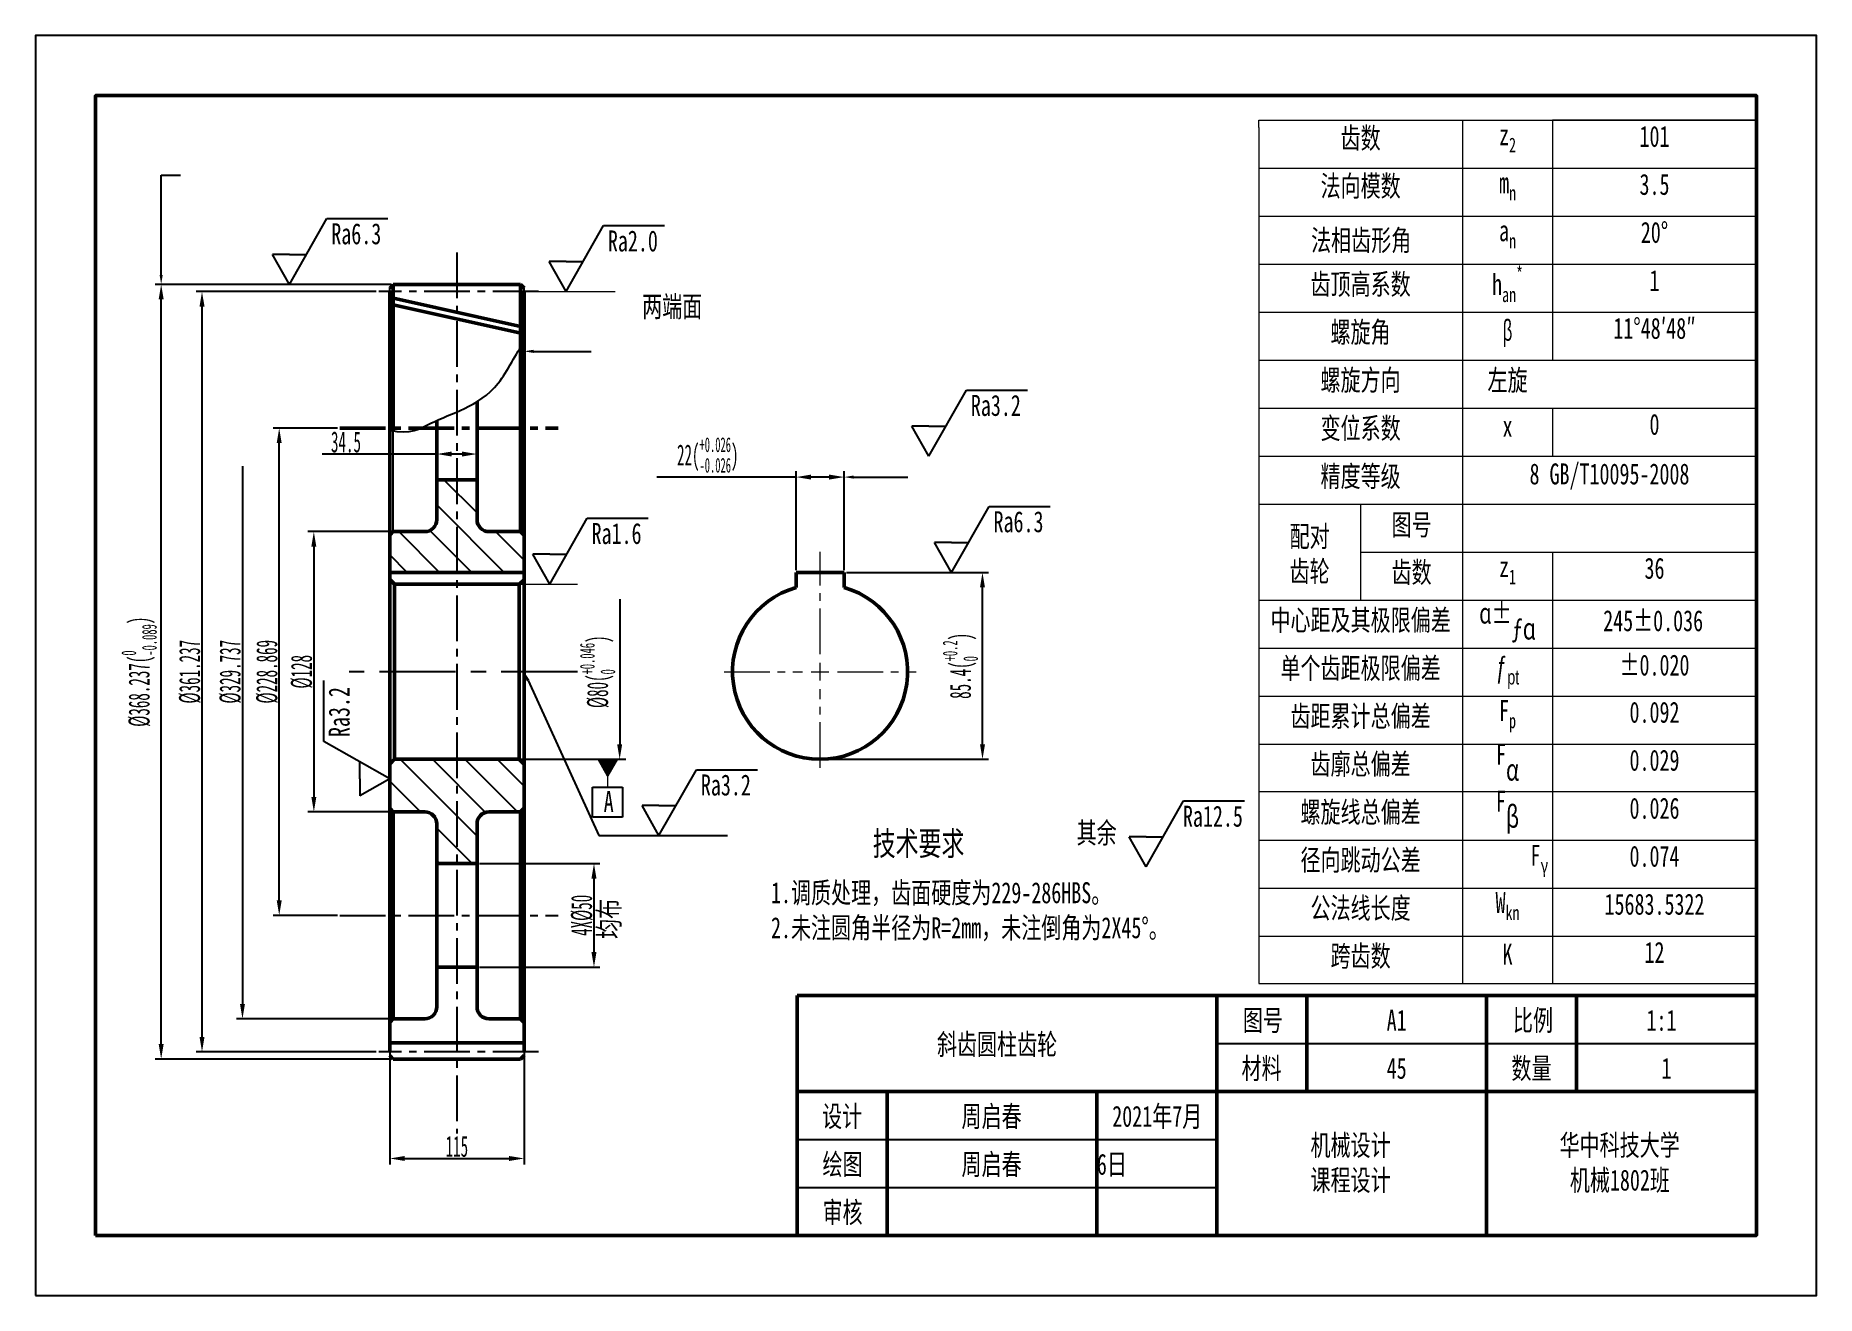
# Model space of a CAD drawing. Header units: millimetres. Extents: x 0 to 742, y 0 to 525.
import ezdxf
from ezdxf import colors
from ezdxf.entities.mleader import LeaderData, LeaderLine
from ezdxf.math import Vec2, Vec3

# ---------------------------------------------------------------- set-up
doc = ezdxf.new("R2010")
doc.units = ezdxf.units.MM
doc.linetypes.add('CENTER', pattern=[50.8, 31.75, -6.35, 6.35, -6.35])
doc.linetypes.add('CENTER2', pattern=[28.575, 19.05, -3.175, 3.175, -3.175])
for name, color, linetype, lineweight in [('标注公差', 50, 'Continuous', 25), ('标注尺寸', 3, 'Continuous', 25), ('粗实线', 7, 'Continuous', 50), ('细实线', 4, 'Continuous', 25)]:
    doc.layers.add(name, color=color, linetype=linetype, lineweight=lineweight)
doc.styles.get("Standard").update_dxf_attribs({"font": 'arial.ttf'})
doc.styles.add('wenzi', font='', dxfattribs={"width": 0.7, "height": 8.75})
doc.styles.add('长体仿宋', font='', dxfattribs={"width": 0.7, "height": 8.75})
doc.styles.get('wenzi').set_extended_font_data('SimSun')
doc.styles.get('长体仿宋').set_extended_font_data('长仿宋体')
doc.dimstyles.new('机械', dxfattribs={"dimscale": 0, "dimtxt": 8.75, "dimasz": 6.25, "dimexe": 2.5, "dimexo": 1, "dimtad": 1, "dimdec": 0, "dimtxsty": '长体仿宋', "dimcen": 2.5, "dimclrd": 256, "dimclre": 256, "dimclrt": 256, "dimadec": 0, "dimazin": 0, "dimtm": 1e-09, "dimtfac": 1, "dimtdec": 0, "dimtmove": 0, "dimatfit": 3, "dimfxl": 7, "dimtolj": 1, "dimlwd": -1, "dimlwe": -1, "dimarcsym": 0})
pattern_1 = [(135, (0, -55.653), (-6.7352, -6.7352), [])]

# ---------------------------------------------------------------- blocks, each defined once
blk = doc.blocks.new('*U5')
at = {"color": 0, "linetype": 'CENTER2', "transparency": 16777216}
blk.add_line((0, 174.68), (0, -192.49), dxfattribs=at)
blk = doc.blocks.new('*D6')
at = {"layer": 'Defpoints', "color": 0, "lineweight": 5, "transparency": 16777216}
for p in [(184.05, 179.93), (184.05, 136.8), (232.81, 136.8)]:
    blk.add_point(p, dxfattribs=at)
at = {"layer": '标注尺寸', "transparency": 16777216}
for p, q in [((185.05, 179.93), (235.31, 179.93)), ((232.81, 173.68), (232.81, 143.05)), ((185.05, 136.8), (235.31, 136.8))]:
    blk.add_line(p, q, dxfattribs=at)
at = {"layer": '标注尺寸', "lineweight": 5, "transparency": 16777216}
for points in [[(231.76, 173.68), (233.85, 173.68), (232.81, 179.93)], [(231.76, 143.05), (233.85, 143.05), (232.81, 136.8)]]:
    blk.add_solid(points, dxfattribs=at)
at = {"layer": '标注尺寸', "transparency": 16777216, "insert": (227.81, 158.37), "char_height": 8.75, "attachment_point": 5, "rotation": 90, "style": '长体仿宋'}
blk.add_mtext('\\A1;4X%%C50', dxfattribs=at)
blk = doc.blocks.new('*D7')
at = {"layer": 'Defpoints', "color": 0, "lineweight": 5, "transparency": 16777216}
for p in [(149.15, 318.3), (116.01, 201.5), (149.15, 201.5)]:
    blk.add_point(p, dxfattribs=at)
at = {"layer": '标注尺寸', "transparency": 16777216}
for p, q in [((148.15, 318.3), (113.51, 318.3)), ((116.01, 312.05), (116.01, 207.75)), ((148.15, 201.5), (113.51, 201.5))]:
    blk.add_line(p, q, dxfattribs=at)
at = {"layer": '标注尺寸', "lineweight": 5, "transparency": 16777216}
for points in [[(114.97, 312.05), (117.05, 312.05), (116.01, 318.3)], [(114.97, 207.75), (117.05, 207.75), (116.01, 201.5)]]:
    blk.add_solid(points, dxfattribs=at)
at = {"layer": '标注尺寸', "transparency": 16777216, "insert": (111.01, 259.9), "char_height": 8.75, "attachment_point": 5, "rotation": 90, "style": '长体仿宋'}
blk.add_mtext('\\A1;%%C128', dxfattribs=at)
blk = doc.blocks.new('*U8')
at = {"color": 0, "linetype": 'CENTER2', "transparency": 16777216}
blk.add_line((-48.77, 0), (42.19, 0), dxfattribs=at)
blk = doc.blocks.new('*U9')
at = {"color": 0, "linetype": 'CENTER2', "lineweight": 50, "transparency": 16777216}
blk.add_line((-48.77, 0), (42.19, 0), dxfattribs=at)
blk = doc.blocks.new('*D10')
at = {"layer": 'Defpoints', "color": 0, "lineweight": 5, "transparency": 16777216}
for p in [(101.57, 361.43), (126.88, 361.43), (126.88, 158.37)]:
    blk.add_point(p, dxfattribs=at)
at = {"layer": '标注尺寸', "transparency": 16777216}
for p, q in [((125.88, 361.43), (99.07, 361.43)), ((101.57, 164.62), (101.57, 355.18)), ((125.88, 158.37), (99.07, 158.37))]:
    blk.add_line(p, q, dxfattribs=at)
at = {"layer": '标注尺寸', "lineweight": 5, "transparency": 16777216}
for points in [[(100.53, 355.18), (102.61, 355.18), (101.57, 361.43)], [(100.53, 164.62), (102.61, 164.62), (101.57, 158.37)]]:
    blk.add_solid(points, dxfattribs=at)
at = {"layer": '标注尺寸', "transparency": 16777216, "insert": (96.57, 259.9), "char_height": 8.75, "attachment_point": 5, "rotation": 90, "style": '长体仿宋'}
blk.add_mtext('\\A1;%%C228.869', dxfattribs=at)
blk = doc.blocks.new('*D11')
at = {"layer": 'Defpoints', "color": 0, "lineweight": 5, "transparency": 16777216}
for p in [(52.35, 421.31), (149.15, 421.31), (149.15, 98.49)]:
    blk.add_point(p, dxfattribs=at)
at = {"layer": '标注尺寸', "transparency": 16777216}
for p, q in [((148.15, 421.31), (49.85, 421.31)), ((52.35, 104.74), (52.35, 415.06)), ((148.15, 98.49), (49.85, 98.49))]:
    blk.add_line(p, q, dxfattribs=at)
at = {"layer": '标注尺寸', "lineweight": 5, "transparency": 16777216}
for points in [[(51.31, 415.06), (53.39, 415.06), (52.35, 421.31)], [(51.31, 104.74), (53.39, 104.74), (52.35, 98.49)]]:
    blk.add_solid(points, dxfattribs=at)
at = {"layer": '标注尺寸', "transparency": 16777216, "insert": (43.12, 259.9), "char_height": 8.75, "attachment_point": 5, "rotation": 90, "style": '长体仿宋'}
blk.add_mtext('\\A1;%%C368.237({\\H0.7x;\\S0^ -0.089;\\H1.4286x;)}', dxfattribs=at)
blk = doc.blocks.new('*D12')
at = {"layer": 'Defpoints', "color": 0, "lineweight": 5, "transparency": 16777216}
for p in [(69.38, 418.31), (143.06, 418.31), (143.06, 101.49)]:
    blk.add_point(p, dxfattribs=at)
at = {"layer": '标注尺寸', "transparency": 16777216}
for p, q in [((142.06, 418.31), (66.88, 418.31)), ((69.38, 107.74), (69.38, 412.06)), ((142.06, 101.49), (66.88, 101.49))]:
    blk.add_line(p, q, dxfattribs=at)
at = {"layer": '标注尺寸', "lineweight": 5, "transparency": 16777216}
for points in [[(68.34, 412.06), (70.43, 412.06), (69.38, 418.31)], [(68.34, 107.74), (70.43, 107.74), (69.38, 101.49)]]:
    blk.add_solid(points, dxfattribs=at)
at = {"layer": '标注尺寸', "transparency": 16777216, "insert": (64.38, 259.9), "char_height": 8.75, "attachment_point": 5, "rotation": 90, "style": '长体仿宋'}
blk.add_mtext('\\A1;%%C361.237', dxfattribs=at)
blk = doc.blocks.new('*D13')
at = {"layer": 'Defpoints', "color": 0, "lineweight": 5, "transparency": 16777216}
for p in [(167.25, 350.63), (167.25, 345.63), (184.05, 345.63)]:
    blk.add_point(p, dxfattribs=at)
at = {"layer": '标注尺寸', "transparency": 16777216}
for p, q in [((167.25, 350.63), (119.45, 350.63)), ((167.25, 346.63), (167.25, 353.13)), ((177.8, 350.63), (173.5, 350.63)), ((184.05, 346.63), (184.05, 353.13))]:
    blk.add_line(p, q, dxfattribs=at)
at = {"layer": '标注尺寸', "lineweight": 5, "transparency": 16777216}
for points in [[(173.5, 351.67), (173.5, 349.59), (167.25, 350.63)], [(177.8, 351.67), (177.8, 349.59), (184.05, 350.63)]]:
    blk.add_solid(points, dxfattribs=at)
at = {"layer": '标注尺寸', "transparency": 16777216, "insert": (129.41, 355.63), "char_height": 8.75, "attachment_point": 5, "style": '长体仿宋'}
blk.add_mtext('\\A1;34.5', dxfattribs=at)
blk = doc.blocks.new('*D14')
at = {"layer": 'Defpoints', "color": 0, "lineweight": 5, "transparency": 16777216}
for p in [(147.65, 101.49), (203.65, 101.49), (203.65, 57.05)]:
    blk.add_point(p, dxfattribs=at)
at = {"layer": '标注尺寸', "transparency": 16777216}
for p, q in [((147.65, 100.49), (147.65, 54.55)), ((203.65, 100.49), (203.65, 54.55)), ((153.9, 57.05), (197.4, 57.05))]:
    blk.add_line(p, q, dxfattribs=at)
at = {"layer": '标注尺寸', "lineweight": 5, "transparency": 16777216}
for points in [[(153.9, 58.09), (153.9, 56.01), (147.65, 57.05)], [(197.4, 58.09), (197.4, 56.01), (203.65, 57.05)]]:
    blk.add_solid(points, dxfattribs=at)
at = {"layer": '标注尺寸', "transparency": 16777216, "insert": (175.65, 62.05), "char_height": 8.75, "width": 9.9167, "attachment_point": 5, "style": '长体仿宋'}
blk.add_mtext('\\A1;115', dxfattribs=at)
blk = doc.blocks.new('表面粗糙度')
at = {"layer": '标注公差'}
for p, q in [((105.18, 412.75), (120.77, 440.25)), ((120.77, 440.25), (146.27, 440.25)), ((105.18, 412.75), (98.1, 425.25)), ((105.18, 425.25), (98.1, 425.25)), ((105.18, 425.25), (112.27, 425.25))]:
    blk.add_line(p, q, dxfattribs=at)
blk = doc.blocks.new('*D15')
at = {"layer": 'Defpoints', "color": 0, "lineweight": 5, "transparency": 16777216}
for p in [(337.08, 301.3), (394.8, 301.3), (327.08, 223.4)]:
    blk.add_point(p, dxfattribs=at)
at = {"layer": '标注尺寸', "transparency": 16777216}
for p, q in [((338.08, 301.3), (397.3, 301.3)), ((394.8, 229.65), (394.8, 295.05)), ((328.08, 223.4), (397.3, 223.4))]:
    blk.add_line(p, q, dxfattribs=at)
at = {"layer": '标注尺寸', "lineweight": 5, "transparency": 16777216}
for points in [[(393.76, 295.05), (395.84, 295.05), (394.8, 301.3)], [(393.76, 229.65), (395.84, 229.65), (394.8, 223.4)]]:
    blk.add_solid(points, dxfattribs=at)
at = {"layer": '标注尺寸', "lineweight": 5, "transparency": 16777216, "insert": (385.57, 262.35), "char_height": 8.75, "attachment_point": 5, "rotation": 90, "style": '长体仿宋'}
blk.add_mtext('\\A1;85.4({\\H0.7x;\\S+0.2^ 0;\\H1.4286x;)}', dxfattribs=at)
blk = doc.blocks.new('*D16')
at = {"layer": 'Defpoints', "color": 0, "lineweight": 5, "transparency": 16777216}
for p in [(337.08, 341.02), (317.08, 301.3), (337.08, 301.3)]:
    blk.add_point(p, dxfattribs=at)
at = {"layer": '标注尺寸', "transparency": 16777216}
for p, q in [((317.08, 302.3), (317.08, 343.52)), ((337.08, 302.3), (337.08, 343.52)), ((317.08, 341.02), (258.99, 341.02)), ((330.83, 341.02), (323.33, 341.02))]:
    blk.add_line(p, q, dxfattribs=at)
at = {"layer": '标注尺寸', "lineweight": 5, "transparency": 16777216}
for points in [[(323.33, 342.07), (323.33, 339.98), (317.08, 341.02)], [(330.83, 342.07), (330.83, 339.98), (337.08, 341.02)]]:
    blk.add_solid(points, dxfattribs=at)
at = {"layer": '标注尺寸', "lineweight": 5, "transparency": 16777216, "insert": (280.25, 350.25), "char_height": 8.75, "attachment_point": 5, "style": '长体仿宋'}
blk.add_mtext('\\A1;22({\\H0.7x;\\S+0.026^ -0.026;\\H1.4286x;)}', dxfattribs=at)
blk = doc.blocks.new('*U17')
at = {"color": 0, "linetype": 'CENTER2', "lineweight": 5, "transparency": 16777216}
for p, q in [((0, 7.3), (0, 50.01)), ((-40, 0), (-7.3, 0)), ((7.3, 0), (40, 0)), ((0, -40), (0, -7.3))]:
    blk.add_line(p, q, dxfattribs=at)
at = {"color": 0, "linetype": 'Continuous', "lineweight": 5, "transparency": 16777216}
for p, q in [((-3.65, 0), (3.65, 0)), ((0, -3.65), (0, 3.65))]:
    blk.add_line(p, q, dxfattribs=at)

msp = doc.modelspace()

# ---------------------------------------------------------------- hatches: boundary and pattern name
h = msp.add_hatch()
h.set_pattern_fill('ANSI31', color=256, scale=3, angle=90)
h.set_pattern_definition(pattern_1)
h.paths.add_polyline_path([(162.2511, 318.2984), (149.1511, 318.2984), (147.6511, 316.7984), (147.6511, 301.2984), (175.6511, 301.2984), (175.6511, 339.8631), (167.2511, 339.8631), (167.2511, 323.2984, -0.41421356)])
h.paths.add_polyline_path([(175.6511, 301.2984), (203.6511, 301.2984), (203.6511, 316.7984), (202.1511, 318.2984), (189.0511, 318.2984, -0.41421356), (184.0511, 323.2984), (184.0511, 339.8631), (175.6511, 339.8631)])
h = msp.add_hatch()
h.set_pattern_fill('ANSI31', color=256, scale=3, angle=90)
h.set_pattern_definition(pattern_1)
h.paths.add_polyline_path([(175.6511, 223.3984), (149.6511, 223.3984), (147.6511, 220.3795), (147.6511, 202.9984), (149.1511, 201.4984), (162.2511, 201.4984, -0.41421356), (167.2511, 196.4984), (167.2511, 179.9336), (175.6511, 179.9336)])
h.paths.add_polyline_path([(203.6511, 220.3795), (201.6511, 223.3984), (175.6511, 223.3984), (175.6511, 179.9336), (184.0511, 179.9336), (184.0511, 196.4984, -0.41421356), (189.0511, 201.4984), (202.1511, 201.4984), (203.6511, 202.9984)])
at = {"layer": '标注公差'}
h = msp.add_hatch(color=256, dxfattribs=at)
h.dxf.hatch_style = 1
h.paths.add_polyline_path([(238.4799, 216.4776), (242.5149, 223.3984), (234.5149, 223.3984)])

# ---------------------------------------------------------------- linework, layer by layer
at = {"linetype": 'CENTER2'}
for p, q in [((209.6637, 418.3074), (143.0632, 418.3074)), ((209.6637, 101.4894), (143.0632, 101.4894))]:
    msp.add_line(p, q, dxfattribs=at)
at = {"lineweight": 50}
for p, q in [((149.1511, 421.3074), (147.6511, 419.8074)), ((147.6511, 418.3074), (147.6511, 296.3984)), ((149.1511, 421.3074), (149.1511, 360.232)), ((202.1511, 421.3074), (203.6511, 419.8074)), ((202.1511, 421.3074), (202.1511, 395.0774)), ((203.6511, 259.8984), (203.6511, 418.3074)), ((202.1511, 318.2984), (202.1511, 395.0774)), ((184.0511, 372.4622), (184.0511, 323.2984)), ((167.2511, 364.595), (167.2511, 323.2984)), ((167.2511, 339.8631), (175.6511, 339.8631)), ((184.0511, 339.8631), (175.6511, 339.8631)), ((147.6511, 316.7984), (149.1511, 318.2984)), ((149.1511, 318.2984), (162.2511, 318.2984)), ((202.1511, 318.2984), (189.0511, 318.2984)), ((203.6511, 316.7984), (202.1511, 318.2984)), ((147.6511, 301.2984), (203.6511, 301.2984)), ((147.6511, 298.3984), (149.6511, 296.3984)), ((203.6511, 298.3984), (201.6511, 296.3984)), ((317.0839, 301.2984), (317.0839, 295.0018)), ((317.0839, 301.2984), (337.0839, 301.2984)), ((337.0839, 301.2984), (337.0839, 295.0018)), ((147.6511, 296.3984), (147.6511, 223.3984)), ((201.6511, 296.3984), (149.6511, 296.3984)), ((149.6511, 296.3984), (149.6511, 223.3984)), ((201.6511, 296.3984), (201.6511, 223.3984)), ((203.6511, 259.8984), (203.6511, 101.4894)), ((147.6511, 101.4894), (147.6511, 223.3984)), ((147.6511, 221.3984), (149.6511, 223.3984)), ((201.6511, 223.3984), (149.6511, 223.3984)), ((203.6511, 221.3984), (201.6511, 223.3984)), ((147.6511, 202.9984), (149.1511, 201.4984)), ((149.1511, 201.4984), (162.2511, 201.4984)), ((149.1511, 201.4984), (149.1511, 115.2394)), ((202.1511, 201.4984), (189.0511, 201.4984)), ((203.6511, 202.9984), (202.1511, 201.4984)), ((202.1511, 201.4984), (202.1511, 115.2394)), ((167.2511, 120.2394), (167.2511, 196.4984)), ((184.0511, 120.2394), (184.0511, 196.4984)), ((167.2511, 179.9336), (175.6511, 179.9336)), ((184.0511, 179.9336), (175.6511, 179.9336)), ((167.2511, 136.8041), (175.6511, 136.8041)), ((184.0511, 136.8041), (175.6511, 136.8041)), ((147.6511, 113.7394), (149.1511, 115.2394)), ((149.1511, 115.2394), (162.2511, 115.2394)), ((202.1511, 115.2394), (189.0511, 115.2394)), ((203.6511, 113.7394), (202.1511, 115.2394)), ((147.6511, 105.2394), (203.6511, 105.2394)), ((149.1511, 98.4894), (147.6511, 99.9894)), ((202.1511, 98.4894), (149.1511, 98.4894)), ((202.1511, 98.4894), (203.6511, 99.9894))]:
    msp.add_line(p, q, dxfattribs=at)
for p, q in [((147.6511, 418.3074), (147.6511, 419.8074)), ((203.6511, 418.3074), (203.6511, 419.8074)), ((149.1511, 318.2984), (149.1511, 360.232)), ((147.6511, 101.4894), (147.6511, 99.9894)), ((203.6511, 101.4894), (203.6511, 99.9894))]:
    msp.add_line(p, q)
at = {"lineweight": 5}
msp.add_line((209.6637, 418.3074), (241.6716, 418.3074), dxfattribs=at)
at = {"linetype": 'CENTER'}
msp.add_line((225.9293, 259.8984), (125.373, 259.8984), dxfattribs=at)
at = {"lineweight": 50}
for centre, radius, start, end in [((162.2511, 323.2984), 5, 270, 0), ((189.0511, 323.2984), 5, 180, 270), ((327.0839, 259.8984), 36.5, 105.9007974, 74.0992026), ((162.2511, 196.4984), 5, 0, 90), ((189.0511, 196.4984), 5, 90, 180), ((162.2511, 120.2394), 5, 270, 0), ((189.0511, 120.2394), 5, 180, 270)]:
    msp.add_arc(centre, radius, start, end, dxfattribs=at)
msp.add_open_spline([(147.6511, 360.5352), (156.2608, 358.5754), (164.4969, 363.9648), (178.7141, 368.9622), (193.8137, 378.0751), (200.1869, 392.5773), (203.6511, 397.2807)], degree=3)
at = {"layer": '标注公差'}
for p, q in [((234.5149, 223.3984), (238.4799, 216.4776)), ((234.5149, 223.3984), (242.5149, 223.3984)), ((242.5149, 223.3984), (238.4799, 216.4776)), ((232.2299, 199.3012), (232.2299, 211.8012)), ((232.2299, 211.8012), (238.4799, 211.8012)), ((238.4799, 211.8012), (244.7299, 211.8012)), ((244.7299, 211.8012), (244.7299, 199.3012)), ((244.7299, 199.3012), (232.2299, 199.3012)), ((242.8014, 191.5839), (288.5112, 191.5839))]:
    msp.add_line(p, q, dxfattribs=at)
at = {"layer": '标注公差', "lineweight": 5}
msp.add_line((238.4799, 216.4776), (238.4799, 211.8012), dxfattribs=at)
at = {"layer": '标注尺寸'}
for p, q in [((86.2417, 345.5039), (86.2417, 121.4894)), ((243.5302, 290.1484), (243.5302, 229.6484)), ((202.6511, 223.3984), (246.0302, 223.3984)), ((148.1511, 115.2394), (83.7417, 115.2394))]:
    msp.add_line(p, q, dxfattribs=at)
at = {"layer": '标注尺寸', "lineweight": 5}
for points in [[(242.4886, 229.6484), (244.5719, 229.6484), (243.5302, 223.3984)], [(85.2001, 121.4894), (87.2834, 121.4894), (86.2417, 115.2394)]]:
    msp.add_solid(points, dxfattribs=at)
at = {"layer": '粗实线', "lineweight": 50}
msp.add_line((202.1511, 421.3074), (149.1511, 421.3074), dxfattribs=at)
at = {"layer": '粗实线'}
for p, q in [((317.5, 25), (317.5, 125)), ((317.5, 125), (717.5, 125)), ((492.5, 125), (492.5, 25)), ((530, 125), (530, 85)), ((605, 25), (605, 125)), ((642.5, 125), (642.5, 85)), ((717.5, 85), (317.5, 85)), ((355, 25), (355, 85)), ((442.5, 25), (442.5, 85))]:
    msp.add_line(p, q, dxfattribs=at)
msp.add_lwpolyline([(25, 25), (717.5, 25), (717.5, 500), (25, 500)], close=True, dxfattribs=at)
at = {"layer": '细实线', "lineweight": 5}
for p, q in [((509.9617, 486.714), (509.9617, 489.714)), ((509.9617, 489.714), (717.5, 489.714)), ((509.9617, 489.714), (594.9617, 489.714)), ((509.9617, 486.714), (509.9617, 130)), ((594.9617, 489.714), (594.9617, 130)), ((717.5, 489.714), (632.5, 489.714)), ((632.5, 489.714), (632.5, 389.5209)), ((509.9617, 469.714), (717.5, 469.714)), ((509.9617, 449.714), (717.5, 449.714)), ((509.9617, 429.714), (717.5, 429.714)), ((509.9617, 409.714), (717.5, 409.714)), ((509.9617, 389.714), (717.5, 389.714)), ((509.9617, 369.714), (717.5, 369.714)), ((632.5, 369.714), (632.5, 349.714)), ((509.9617, 349.714), (717.5, 349.714)), ((509.9617, 329.714), (717.5, 329.714)), ((552.4617, 329.714), (552.4617, 289.714)), ((552.4617, 309.714), (717.5, 309.714)), ((632.5, 309.714), (632.5, 130)), ((509.9617, 289.714), (717.5, 289.714)), ((509.9617, 269.714), (717.5, 269.714)), ((509.9617, 249.714), (717.5, 249.714)), ((509.9617, 229.714), (717.5, 229.714)), ((509.9617, 210), (717.5, 210)), ((509.9617, 189.714), (717.5, 189.714)), ((509.9617, 169.714), (717.5, 169.714)), ((509.9617, 149.714), (717.5, 149.714)), ((509.9617, 130), (717.5, 130))]:
    msp.add_line(p, q, dxfattribs=at)
at = {"layer": '细实线', "color": 0, "lineweight": 50}
for p, q in [((149.1044, 412.8427), (201.7853, 401.1923)), ((149.1759, 415.5554), (202.1134, 403.8482))]:
    msp.add_line(p, q, dxfattribs=at)
at = {"layer": '细实线', "color": 3, "lineweight": 5}
msp.add_line((201.6511, 296.3984), (226.0084, 296.3984), dxfattribs=at)
at = {"layer": '细实线'}
for p, q in [((492.5, 105), (717.5, 105)), ((317.5, 65), (492.5, 65)), ((317.5, 45), (492.5, 45))]:
    msp.add_line(p, q, dxfattribs=at)
msp.add_lwpolyline([(0, 0), (742.5, 0), (742.5, 525), (0, 525)], close=True, dxfattribs=at)

# ---------------------------------------------------------------- block references
at = {"linetype": 'CENTER2'}
for name, p in [('*U5', (175.6511, 259.8984)), ('*U8', (175.6511, 158.3689))]:
    msp.add_blockref(name, p, dxfattribs=at)
at = {"linetype": 'CENTER2', "lineweight": 50}
msp.add_blockref('*U9', (175.6511, 361.4279), dxfattribs=at)
at = {"linetype": 'CENTER2', "lineweight": 5}
msp.add_blockref('*U17', (327.0839, 259.8984), dxfattribs=at)
at = {"layer": '标注公差'}
for p in [(0.6384, 8.5601), (115.9678, 5.5601), (267.3079, -62.9726), (276.7627, -111.4489), (109.1649, -116.3489), (154.7392, -221.1634), (357.8085, -234.1803)]:
    msp.add_blockref('表面粗糙度', p, dxfattribs=at)
at = {"layer": '标注公差', "rotation": 89.9999999999974}
msp.add_blockref('表面粗糙度', (560.3984, 110.0189), dxfattribs=at)

# ---------------------------------------------------------------- texts
at = {"layer": '标注公差', "char_height": 8.75, "attachment_point": 1, "style": 'wenzi'}
for s, insert in [('\\pxqc;Ra6.3', (123.4128, 446.8074)), ('\\pxqc;Ra2.0', (238.7422, 443.8074)), ('\\pxqc;Ra3.2', (390.0823, 375.2747)), ('\\pxqc;Ra6.3', (399.5371, 326.7984)), ('\\pxqc;Ra1.6', (231.9393, 321.8984)), ('\\pxqc;Ra3.2', (277.5136, 217.0839)), ('\\pxqc;Ra12.5', (480.5829, 204.067))]:
    msp.add_mtext_dynamic_manual_height_columns(s, width=20.579804, gutter_width=43.75, heights=[0], dxfattribs=dict(at, insert=insert))
at = {"layer": '标注公差', "lineweight": 5, "char_height": 8.75, "attachment_point": 1, "style": 'wenzi'}
for s, width, insert in [('两端面', 51.482641, (252.8858, 416.539)), ('A', 3.17143, (236.8542, 210.2026))]:
    msp.add_mtext_dynamic_manual_height_columns(s, width=width, gutter_width=43.75, heights=[0], dxfattribs=dict(at, insert=insert))
at = {"layer": '标注公差', "insert": (122.1511, 232.7933), "char_height": 8.75, "attachment_point": 1, "rotation": 90, "style": 'wenzi'}
msp.add_mtext_dynamic_manual_height_columns('\\pxqc;Ra3.2', width=20.579804, gutter_width=43.75, heights=[0], dxfattribs=at)
at = {"layer": '标注尺寸', "insert": (81.2417, 259.8984), "char_height": 8.75, "width": 21, "attachment_point": 5, "rotation": 90, "style": '长体仿宋'}
msp.add_mtext('\\A1;%%C329.737', dxfattribs=at)
at = {"layer": '标注尺寸', "insert": (234.301, 259.8984), "char_height": 8.75, "attachment_point": 5, "rotation": 90, "style": '长体仿宋'}
msp.add_mtext('\\A1;%%C80({\\H0.7x;\\S+0.046^ 0;\\H1.4286x;)}', dxfattribs=at)
at = {"layer": '标注尺寸', "insert": (234.6245, 148.5341), "char_height": 8.75, "attachment_point": 1, "rotation": 90, "style": 'wenzi'}
msp.add_mtext_dynamic_manual_height_columns('均布', width=23.560809, gutter_width=43.75, heights=[0], dxfattribs=at)
at = {"layer": '细实线', "lineweight": 5, "char_height": 8.75, "style": 'wenzi'}
for s, width, insert, attachment_point in [('\\pxqc;齿数', 85, (509.9617, 486.714), 1), ('\\A1;z{\\H0.7x;\\S^ 2;}', 37.538327, (613.7308, 482.2293), 5), ('101', 85, (675, 482.9469), 5), ('\\pxqc;法向模数', 85, (509.9617, 466.714), 1), ('\\A1;m{\\H0.7x;\\S^ n;}', 37.538327, (613.7308, 462.2293), 5), ('3.5', 85, (675, 462.9469), 5), ('\\A1;a{\\H0.7x;\\S^ n;}', 37.538327, (613.7308, 442.2293), 5), ('20%%D', 85, (675, 442.9469), 5), ('法相齿形角', 85, (552.6896, 439.1885), 5), ('齿顶高系数', 85, (552.4617, 420.9214), 5), ('\\A1;h{\\H0.7x;\\S  *^ an;}', 37.538327, (613.7308, 421.3404), 5), ('1', 85, (675, 422.9469), 5), ('螺旋角', 85, (552.4617, 400.9214), 5), ('{\\fBahnschrift Light Condensed|b0|i0|c0|p34;β}', 37.538327, (613.7308, 400.9144), 5), ('11%%D48′48″', 85, (675, 402.9469), 5), ('螺旋方向', 85, (552.4617, 380.9703), 5), ('左旋', 37.538327, (613.7308, 380.9339), 5), ('变位系数', 85, (552.4617, 360.9214), 5), ('x', 37.538327, (613.7308, 362.2293), 5), ('0', 85, (675, 362.9469), 5), ('精度等级', 85, (552.4617, 340.897), 5), ('8 GB/T10095-2008', 122.538327, (656.2308, 341.276), 5), ('配对\\P齿轮', 42.5, (531.2117, 308.5842), 5), ('图号', 42.5, (573.7117, 320.6744), 5), ('齿数', 42.5, (573.7117, 300.8797), 5), ('\\A1;z{\\H0.7x;\\S^ 1;}', 37.538327, (613.7308, 302.2293), 5), ('36', 85, (675, 302.9469), 5), ('中心距及其极限偏差', 85, (552.4617, 280.9459), 5), ('\\A1;ɑ%%P{\\A0;ƒ\\A1;\\H1.05001x;\\S^ ɑ;}', 37.538327, (613.7308, 281.0316), 5), ('245%%P0.036', 77.5, (674.4409, 281.1006), 5), ('%%P0.020', 85, (675, 262.6048), 5), ('单个齿距极限偏差', 85, (552.4617, 260.9214), 5), ('\\A1;{\\fArial|b0|i0|c134|p34;ƒ\\fArial|b0|i0|c0|p34;\\H0.7x;\\S^ pt;}', 37.538327, (613.7308, 260.4534), 5), ('齿距累计总偏差', 85, (552.4617, 240.9459), 5), ('\\A1;F{\\H0.7x;\\S^ p;}', 37.538327, (613.7308, 242.2293), 5), ('0.092', 85, (675, 242.9469), 5), ('齿廓总偏差', 85, (552.4617, 220.9459), 5), ('\\A1;F{\\H1.05x;\\S^ α;}', 37.538327, (613.7308, 222.2293), 5), ('0.029', 85, (675, 222.9469), 5), ('\\A1;F{\\H1.05x;\\S^ β;}', 37.538327, (613.7308, 202.6011), 5), ('螺旋线总偏差', 85, (552.4617, 200.9459), 5), ('0.026', 85, (675, 202.9469), 5), ('径向跳动公差', 85, (552.4617, 180.9459), 5), ('\\A1;F{\\H0.7x;\\S^ γ;}^I', 37.538327, (626.9661, 181.8986), 5), ('0.074', 85, (675, 182.9469), 5), ('公法线长度', 85, (552.4617, 160.9459), 5), ('\\A1;W{\\H0.7x;\\S^ kn;}', 37.538327, (613.7308, 162.2293), 5), ('15683.5322', 85, (675, 162.9469), 5), ('跨齿数', 85, (552.4617, 140.9459), 5), ('K', 37.538327, (613.7308, 142.2293), 5), ('12', 85, (675, 142.9469), 5)]:
    msp.add_mtext_dynamic_manual_height_columns(s, width=width, gutter_width=43.75, heights=[0], dxfattribs=dict(at, insert=insert, attachment_point=attachment_point))
at = {"layer": '细实线', "attachment_point": 1, "style": 'wenzi'}
for s, width, insert, char_height in [('\\pi12.98501;技术要求', 65.115265, (336.0531, 193.3308), 10), ('\\pi8.23418;其余', 33.235121, (425.8128, 197.1362), 8.75), ('1.调质处理，齿面硬度为229-286HBS。\\P2.未注圆角半径为R=2mm，未注倒角为2X45%%D。', 178.176932, (306.6188, 172.182), 8.75), ('\\pi10.86278;图号', 37.5, (492.5, 119), 8.75), ('\\pxqc;A1', 75, (530, 119), 8.75), ('\\pi10.99965;比例', 37.5, (605, 119), 8.75), ('       1:1', 75, (642.5, 119), 8.75), ('              斜齿圆柱齿轮', 175, (317.5, 109), 8.75), ('\\pi10.31529;材料', 37.5, (492.5, 99), 8.75), ('\\pxqc;45', 75, (530, 99), 8.75), ('\\pi10.36662;数量', 37.5, (605, 99), 8.75), ('\\pxqc;1', 75, (642.5, 99), 8.75), ('\\pi10.41795;设计', 37.5, (317.5, 79), 8.75), ('\\pxi3.5492;周启春', 87.5, (355, 79), 8.75), ('\\pxi0.73172;2021年7月', 50, (442.5, 79), 8.75), ('\\pi39.07263;机械设计\\P课程设计', 112.5, (492.5, 67), 8.75), ('\\pxi3.4741;华中科技大学\\P\\pi3.9668;机械1802班', 112.5, (605, 67), 8.75), ('\\pi10.58904;绘图', 37.5, (317.5, 59), 8.75), ('\\pxi3.5492;周启春', 87.5, (355, 59), 8.75), ('6日', 50, (442.5, 59), 8.75), ('\\pi10.64036;审核', 37.5, (317.5, 39), 8.75)]:
    msp.add_mtext_dynamic_manual_height_columns(s, width=width, gutter_width=43.75, heights=[0], dxfattribs=dict(at, insert=insert, char_height=char_height))

# ---------------------------------------------------------------- dimensions: what is measured, and where the dimension line sits
at = {"layer": '标注尺寸'}
for base, p1, p2, angle, text, override, picture, middle in [((52.3477, 421.3074), (149.1511, 98.4894), (149.1511, 421.3074), 270, '%%C368.237({\\H0.7x;\\S0^ -0.089;\\H1.4286x;)}', {"dimscale": 1, "dimdec": 3}, '*D11', (43.1185, 259.8984)), ((69.3844, 418.3074), (143.0632, 101.4894), (143.0632, 418.3074), 270, '%%C361.237', {"dimscale": 1, "dimdec": 3}, '*D12', (64.3844, 259.8984)), ((232.8066, 136.8041), (184.0511, 179.9336), (184.0511, 136.8041), 270, '4X%%C50', {"dimscale": 1}, '*D6', (227.8066, 158.3689)), ((203.6511, 57.0533), (147.6511, 101.4894), (203.6511, 101.4894), 180, '115', {"dimscale": 1}, '*D14', (175.6511, 62.0533))]:
    dim = msp.add_linear_dim(base=base, p1=p1, p2=p2, angle=angle, text=text, dimstyle='机械', override=override, dxfattribs=at)
    dim.commit()
    dim.dimension.update_dxf_attribs({"geometry": picture, "text_midpoint": middle})
for base, p1, p2, text, picture, middle in [((101.5714, 361.4279), (126.8829, 158.3689), (126.8829, 361.4279), '%%C228.869', '*D10', (101.5714, 259.8984)), ((116.0078, 201.4984), (149.1511, 318.2984), (149.1511, 201.4984), '%%C128', '*D7', (116.0078, 259.8984))]:
    dim = msp.add_linear_dim(base=base, p1=p1, p2=p2, angle=90, text=text, dimstyle='机械', override={"dimscale": 1}, dxfattribs=at)
    dim.commit()
    dim.dimension.update_dxf_attribs({"geometry": picture, "text_midpoint": middle, "dimtype": 160})
dim = msp.add_linear_dim(base=(167.2511, 350.6289), p1=(184.0511, 345.6289), p2=(167.2511, 345.6289), text='34.5', dimstyle='机械', override={"dimscale": 1}, dxfattribs=at)
dim.commit()
dim.dimension.update_dxf_attribs({"geometry": '*D13', "text_midpoint": (129.4128, 350.6289), "dimtype": 160})
at = {"layer": '标注尺寸', "lineweight": 5}
dim = msp.add_linear_dim(base=(337.0839, 341.0247), p1=(317.0839, 301.2984), p2=(337.0839, 301.2984), text='22({\\H0.7x;\\S+0.026^ -0.026;\\H1.4286x;)}', dimstyle='机械', override={"dimscale": 1}, dxfattribs=at)
dim.commit()
dim.dimension.update_dxf_attribs({"geometry": '*D16', "text_midpoint": (280.2463, 341.0247), "dimtype": 160})
dim = msp.add_linear_dim(base=(394.7988, 301.2984), p1=(327.0839, 223.3984), p2=(337.0839, 301.2984), angle=90, text='85.4({\\H0.7x;\\S+0.2^ 0;\\H1.4286x;)}', dimstyle='机械', override={"dimscale": 1}, dxfattribs=at)
dim.commit()
dim.dimension.update_dxf_attribs({"geometry": '*D15', "text_midpoint": (385.5697, 262.3484)})

# ---------------------------------------------------------------- leaders
at = {"layer": '标注公差', "lineweight": 5}
ml = msp.add_multileader_mtext('Standard', dxfattribs=at)
ml.set_content('', color=256)
ml.set_leader_properties()
ml.build(insert=Vec2(0, 0))
ctx = ml.context
ctx.base_point, ctx.plane_origin = Vec3(60.3477, 466.8753), Vec3(52.3477, 421.3074)
notes = []
notes.append((ctx, [(0, (1, 1, 0), (52.3477, 466.8753), (1, 0), 8, [(0, [(52.3477, 421.3074)], 0, [])])]))
ctx.mtext.insert, ctx.mtext.flow_direction = Vec3(62.3477, 468.8753), 5
ml = msp.add_multileader_mtext('Standard', dxfattribs=at)
ml.set_content('', color=256)
ml.set_leader_properties()
ml.build(insert=Vec2(0, 0))
ctx = ml.context
ctx.base_point, ctx.plane_origin = Vec3(231.6053, 393.4296), Vec3(203.6511, 393.4296)
notes.append((ctx, [(0, (1, 1, 0), (223.6053, 393.4296), (1, 0), 8, [(0, [(203.6511, 393.4296)], 0, [])])]))
ctx.mtext.insert, ctx.mtext.flow_direction = Vec3(233.6053, 395.4296), 5
ml = msp.add_multileader_mtext('Standard', dxfattribs=at)
ml.set_content('', color=256)
ml.set_leader_properties()
ml.build(insert=Vec2(0, 0))
ctx = ml.context
ctx.base_point, ctx.plane_origin = Vec3(363.7092, 341.0247), Vec3(337.0839, 341.0247)
notes.append((ctx, [(0, (1, 1, 0), (355.7092, 341.0247), (1, 0), 8, [(0, [(337.0839, 341.0247)], 0, [])])]))
ctx.mtext.insert, ctx.mtext.flow_direction = Vec3(365.7092, 343.0247), 5
at = {"layer": '标注公差'}
ml = msp.add_multileader_mtext('Standard', dxfattribs=at)
ml.set_content('', color=256)
ml.set_leader_properties()
ml.build(insert=Vec2(0, 0))
ctx = ml.context
ctx.base_point, ctx.plane_origin = Vec3(242.8014, 191.5839), Vec3(203.6511, 215.0122)
notes.append((ctx, [(0, (1, 1, 0), (234.8014, 191.5839), (1, 0), 8, [(0, [(203.6511, 259.8984)], 0, [])])]))
ctx.mtext.insert, ctx.mtext.flow_direction = Vec3(244.8014, 193.5839), 5
for ctx, leaders in notes:
    for number, flags, end, landing, length, lines in leaders:
        leader = LeaderData()
        leader.index, (leader.has_last_leader_line, leader.has_dogleg_vector, leader.attachment_direction) = number, flags
        leader.last_leader_point, leader.dogleg_vector, leader.dogleg_length = Vec3(end), Vec3(landing), length
        for number, points, colour, breaks in lines:
            line = LeaderLine()
            line.index, line.vertices, line.color, line.breaks = number, Vec3.list(points), colors.encode_raw_color(colour), breaks
            leader.lines.append(line)
        ctx.leaders.append(leader)

doc.saveas('drawing.dxf')
